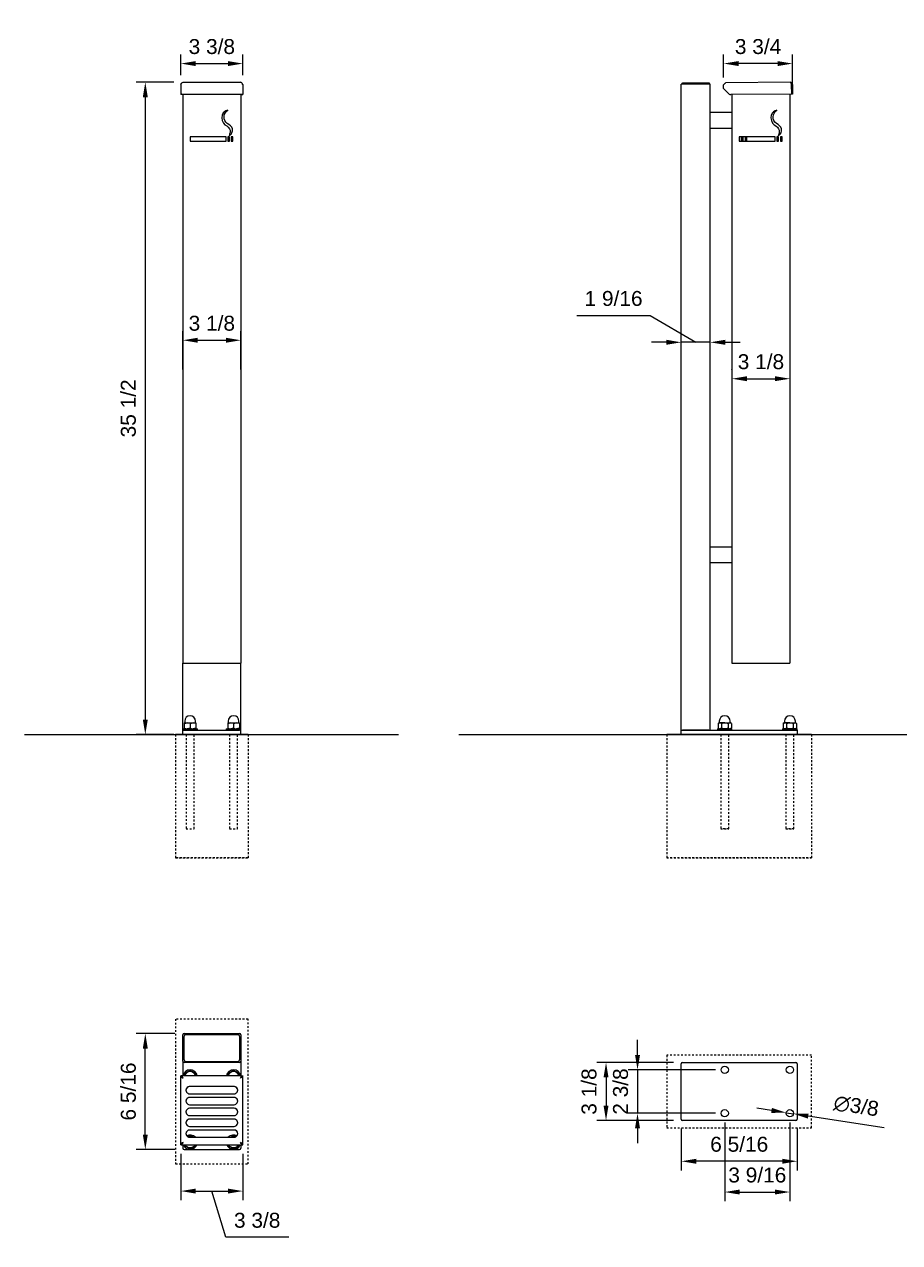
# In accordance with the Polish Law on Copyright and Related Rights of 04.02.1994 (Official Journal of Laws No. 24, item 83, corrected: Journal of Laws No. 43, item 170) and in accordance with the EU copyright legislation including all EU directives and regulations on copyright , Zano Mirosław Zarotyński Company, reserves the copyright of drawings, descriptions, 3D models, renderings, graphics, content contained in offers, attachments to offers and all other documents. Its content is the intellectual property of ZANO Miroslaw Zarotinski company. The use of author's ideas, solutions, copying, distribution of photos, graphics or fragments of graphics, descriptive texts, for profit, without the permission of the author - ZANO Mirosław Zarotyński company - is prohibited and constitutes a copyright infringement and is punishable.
# Model space of a CAD drawing. Header units: inches. Extents: x -4.4 to 79.8, y -3.2 to 63.
# Drawn here: x -4.4 to 43.2, y -3.2 to 63 of the extents above; entities that cross this region are included whole.
import ezdxf

# ---------------------------------------------------------------- set-up
doc = ezdxf.new("R2010")
doc.units = ezdxf.units.IN
doc.linetypes.add('HIDDEN', pattern=[1.905, 1.27, -0.635])
for name, color, linetype, lineweight in [('ZANO_R', 7, 'Continuous', 0), ('ZANO_R_przerywana', 250, 'HIDDEN', 0), ('ZANO_W', 1, 'Continuous', 0)]:
    doc.layers.add(name, color=color, linetype=linetype, lineweight=lineweight)
doc.styles.get("Standard").update_dxf_attribs({"font": 'arial.ttf'})
doc.dimstyles.new('amerykanie', dxfattribs={"dimtxt": 50, "dimasz": 50, "dimexe": 0.5, "dimexo": 0.5, "dimgap": 1, "dimtad": 1, "dimdec": 0, "dimzin": 0, "dimlunit": 5, "dimtxsty": 'Standard', "dimcen": 0.09, "dimclrd": 1, "dimclre": 1, "dimclrt": 1, "dimazin": 0, "dimtfac": 1, "dimtdec": 0, "dimtmove": 0, "dimatfit": 3, "dimfxl": 1, "dimtzin": 0, "dimarcsym": 1})

# ---------------------------------------------------------------- blocks, each defined once
blk = doc.blocks.new('*D362')
at = {"layer": 'ZANO_W', "color": 1, "lineweight": -2}
for p, q in [((33.687, 3.288), (33.687, -0.996)), ((37.232, 3.288), (37.232, -0.996)), ((34.499, -0.496), (36.419, -0.496))]:
    blk.add_line(p, q, dxfattribs=at)
at = {"layer": 'ZANO_W', "color": 1}
for points in [[(34.499, -0.361), (34.499, -0.631), (33.687, -0.496)], [(36.419, -0.631), (36.419, -0.361), (37.232, -0.496)]]:
    blk.add_solid(points, dxfattribs=at)
at = {"layer": 'ZANO_W', "color": 1, "insert": (35.459, 0.424), "char_height": 0.8125, "attachment_point": 5}
blk.add_mtext('3 9/16', dxfattribs=at)
blk = doc.blocks.new('*D363')
at = {"layer": 'ZANO_W', "color": 1, "lineweight": -2}
for p, q in [((3.789, 8.121), (1.676, 8.121)), ((2.176, 2.631), (2.176, 7.308)), ((3.789, 1.819), (1.676, 1.819))]:
    blk.add_line(p, q, dxfattribs=at)
at = {"layer": 'ZANO_W', "color": 1}
for points in [[(2.312, 7.308), (2.041, 7.308), (2.176, 8.121)], [(2.041, 2.631), (2.312, 2.631), (2.176, 1.819)]]:
    blk.add_solid(points, dxfattribs=at)
at = {"layer": 'ZANO_W', "color": 1, "insert": (1.256, 4.97), "char_height": 0.8125, "attachment_point": 5, "rotation": 90}
blk.add_mtext('6 5/16', dxfattribs=at)
blk = doc.blocks.new('*D364')
at = {"layer": 'ZANO_W', "color": 1, "lineweight": -2}
for p, q in [((4.11, 1.576), (4.11, -0.945)), ((7.478, 1.576), (7.478, -0.945)), ((4.923, -0.445), (6.665, -0.445)), ((6.547, -2.956), (5.794, -0.445)), ((9.974, -2.956), (6.547, -2.956))]:
    blk.add_line(p, q, dxfattribs=at)
at = {"layer": 'ZANO_W', "color": 1}
for points in [[(4.923, -0.309), (4.923, -0.58), (4.11, -0.445)], [(6.665, -0.58), (6.665, -0.309), (7.478, -0.445)]]:
    blk.add_solid(points, dxfattribs=at)
at = {"layer": 'ZANO_W', "color": 1, "insert": (8.261, -2.036), "char_height": 0.8125, "attachment_point": 5}
blk.add_mtext('3 3/8', dxfattribs=at)
blk = doc.blocks.new('*D365')
at = {"layer": 'ZANO_W', "color": 1, "lineweight": -2}
for p, q in [((3.728, 59.855), (1.676, 59.855)), ((2.176, 59.042), (2.176, 25.195)), ((3.719, 24.382), (1.676, 24.382))]:
    blk.add_line(p, q, dxfattribs=at)
at = {"layer": 'ZANO_W', "color": 1}
for points in [[(2.312, 59.042), (2.041, 59.042), (2.176, 59.855)], [(2.041, 25.195), (2.312, 25.195), (2.176, 24.382)]]:
    blk.add_solid(points, dxfattribs=at)
at = {"layer": 'ZANO_W', "color": 1, "insert": (1.256, 42.119), "char_height": 0.8125, "attachment_point": 5, "rotation": 90}
blk.add_mtext('35 1/2', dxfattribs=at)
blk = doc.blocks.new('*D366')
at = {"layer": 'ZANO_W', "color": 1, "lineweight": -2}
for p, q in [((4.219, 44.234), (4.219, 46.325)), ((5.031, 45.825), (6.557, 45.825)), ((7.369, 44.234), (7.369, 46.325))]:
    blk.add_line(p, q, dxfattribs=at)
at = {"layer": 'ZANO_W', "color": 1}
for points in [[(5.031, 45.96), (5.031, 45.689), (4.219, 45.825)], [(6.557, 45.689), (6.557, 45.96), (7.369, 45.825)]]:
    blk.add_solid(points, dxfattribs=at)
at = {"layer": 'ZANO_W', "color": 1, "insert": (5.794, 46.745), "char_height": 0.8125, "attachment_point": 5}
blk.add_mtext('3 1/8', dxfattribs=at)
blk = doc.blocks.new('*D367')
at = {"layer": 'ZANO_W', "color": 1, "lineweight": -2}
for p, q in [((4.11, 60.238), (4.11, 61.37)), ((7.478, 60.238), (7.478, 61.37)), ((4.923, 60.87), (6.665, 60.87))]:
    blk.add_line(p, q, dxfattribs=at)
at = {"layer": 'ZANO_W', "color": 1}
for points in [[(4.923, 61.006), (4.923, 60.735), (4.11, 60.87)], [(6.665, 60.735), (6.665, 61.006), (7.478, 60.87)]]:
    blk.add_solid(points, dxfattribs=at)
at = {"layer": 'ZANO_W', "color": 1, "insert": (5.794, 61.791), "char_height": 0.8125, "attachment_point": 5}
blk.add_mtext('3 3/8', dxfattribs=at)
blk = doc.blocks.new('*D368')
at = {"layer": 'ZANO_W', "color": 1, "lineweight": -2}
for p, q in [((31.324, 2.965), (31.324, 0.678)), ((37.626, 2.965), (37.626, 0.678)), ((36.813, 1.178), (32.136, 1.178))]:
    blk.add_line(p, q, dxfattribs=at)
at = {"layer": 'ZANO_W', "color": 1}
for points in [[(32.136, 1.313), (32.136, 1.042), (31.324, 1.178)], [(36.813, 1.042), (36.813, 1.313), (37.626, 1.178)]]:
    blk.add_solid(points, dxfattribs=at)
at = {"layer": 'ZANO_W', "color": 1, "insert": (34.475, 2.098), "char_height": 0.8125, "attachment_point": 5}
blk.add_mtext('6 5/16', dxfattribs=at)
blk = doc.blocks.new('*D369')
at = {"layer": 'ZANO_W', "color": 1, "lineweight": -2}
for p, q in [((28.944, 6.964), (28.944, 7.776)), ((33.187, 6.151), (28.444, 6.151)), ((28.944, 6.151), (28.944, 3.788)), ((33.187, 3.788), (28.444, 3.788)), ((28.944, 2.976), (28.944, 2.163))]:
    blk.add_line(p, q, dxfattribs=at)
at = {"layer": 'ZANO_W', "color": 1}
for points in [[(28.809, 6.964), (29.079, 6.964), (28.944, 6.151)], [(29.079, 2.976), (28.809, 2.976), (28.944, 3.788)]]:
    blk.add_solid(points, dxfattribs=at)
at = {"layer": 'ZANO_W', "color": 1, "insert": (28.024, 4.97), "char_height": 0.8125, "attachment_point": 5, "rotation": 90}
blk.add_mtext('2 3/8', dxfattribs=at)
blk = doc.blocks.new('*D370')
at = {"layer": 'ZANO_W', "color": 1, "lineweight": -2}
for p, q in [((30.895, 6.545), (26.731, 6.545)), ((27.231, 5.733), (27.231, 4.207)), ((30.895, 3.394), (26.731, 3.394))]:
    blk.add_line(p, q, dxfattribs=at)
at = {"layer": 'ZANO_W', "color": 1}
for points in [[(27.367, 5.733), (27.096, 5.733), (27.231, 6.545)], [(27.096, 4.207), (27.367, 4.207), (27.231, 3.394)]]:
    blk.add_solid(points, dxfattribs=at)
at = {"layer": 'ZANO_W', "color": 1, "insert": (26.311, 4.97), "char_height": 0.8125, "attachment_point": 5, "rotation": 90}
blk.add_mtext('3 1/8', dxfattribs=at)
blk = doc.blocks.new('*D371')
at = {"layer": 'ZANO_W', "color": 1, "lineweight": -2}
for p, q in [((34.081, 44.222), (34.081, 44.233)), ((34.893, 43.733), (36.419, 43.733)), ((37.232, 44.233), (37.232, 44.233))]:
    blk.add_line(p, q, dxfattribs=at)
at = {"layer": 'ZANO_W', "color": 1}
for points in [[(34.893, 43.869), (34.893, 43.598), (34.081, 43.733)], [(36.419, 43.598), (36.419, 43.869), (37.232, 43.733)]]:
    blk.add_solid(points, dxfattribs=at)
at = {"layer": 'ZANO_W', "color": 1, "insert": (35.656, 44.654), "char_height": 0.8125, "attachment_point": 5}
blk.add_mtext('3 1/8', dxfattribs=at)
blk = doc.blocks.new('*D372')
at = {"layer": 'ZANO_W', "color": 1, "lineweight": -2}
for p, q in [((25.651, 47.172), (29.631, 47.172)), ((29.631, 47.172), (32.112, 45.713)), ((30.511, 45.713), (29.699, 45.713)), ((31.324, 44.233), (31.324, 46.213)), ((32.899, 45.713), (31.324, 45.713)), ((32.899, 42.685), (32.899, 46.213)), ((33.712, 45.713), (34.524, 45.713))]:
    blk.add_line(p, q, dxfattribs=at)
at = {"layer": 'ZANO_W', "color": 1}
for points in [[(30.511, 45.578), (30.511, 45.849), (31.324, 45.713)], [(33.712, 45.849), (33.712, 45.578), (32.899, 45.713)]]:
    blk.add_solid(points, dxfattribs=at)
at = {"layer": 'ZANO_W', "color": 1, "insert": (27.641, 48.092), "char_height": 0.8125, "attachment_point": 5}
blk.add_mtext('1 9/16', dxfattribs=at)
blk = doc.blocks.new('*D373')
at = {"layer": 'ZANO_W', "color": 1, "lineweight": -2}
for p, q in [((33.628, 60.112), (33.628, 61.37)), ((37.373, 59.706), (37.373, 61.37)), ((36.56, 60.87), (34.44, 60.87))]:
    blk.add_line(p, q, dxfattribs=at)
at = {"layer": 'ZANO_W', "color": 1}
for points in [[(34.44, 61.006), (34.44, 60.735), (33.628, 60.87)], [(36.56, 60.735), (36.56, 61.006), (37.373, 60.87)]]:
    blk.add_solid(points, dxfattribs=at)
at = {"layer": 'ZANO_W', "color": 1, "insert": (35.5, 61.791), "char_height": 0.8125, "attachment_point": 5}
blk.add_mtext('3 3/4', dxfattribs=at)
blk = doc.blocks.new('*D374')
at = {"layer": 'ZANO_W', "color": 1, "lineweight": -2}
for p, q in [((36.234, 3.943), (35.431, 4.068)), ((37.037, 3.818), (37.426, 3.758)), ((42.357, 2.993), (38.229, 3.633))]:
    blk.add_line(p, q, dxfattribs=at)
at = {"layer": 'ZANO_W', "color": 1}
for points in [[(36.213, 3.809), (36.255, 4.077), (37.037, 3.818)], [(38.25, 3.767), (38.208, 3.5), (37.426, 3.758)]]:
    blk.add_solid(points, dxfattribs=at)
at = {"layer": 'ZANO_W', "color": 1, "insert": (40.838, 4.177), "char_height": 0.8125, "attachment_point": 5, "rotation": 351.17933}
blk.add_mtext('∅3/8', dxfattribs=at)

msp = doc.modelspace()

# ---------------------------------------------------------------- linework, layer by layer
at = {"layer": 'ZANO_R'}
for p, q in [((4.11025, 59.73762), (4.11025, 59.20593)), ((4.22841, 59.85491), (7.35959, 59.85491)), ((7.47775, 59.73762), (7.47775, 59.20593)), ((31.32384, 24.61878), (31.32384, 59.75103)), ((31.39473, 59.75103), (31.32384, 59.75103)), ((31.38292, 59.75103), (31.38292, 59.8298)), ((31.38292, 59.8298), (31.50107, 59.8298)), ((32.82838, 59.75103), (31.39473, 59.75103)), ((31.50107, 59.8298), (32.72204, 59.8298)), ((32.72204, 59.8298), (32.84019, 59.8298)), ((32.89927, 59.75103), (32.82838, 59.75103)), ((32.84019, 59.8298), (32.84019, 59.75103)), ((32.89927, 24.61878), (32.89927, 59.75103)), ((33.62864, 59.51312), (33.62719, 59.71004)), ((37.24973, 59.85491), (33.74448, 59.82907)), ((37.30574, 59.73716), (37.30966, 59.20546)), ((37.36875, 59.73762), (37.30968, 59.73719)), ((37.30968, 59.73719), (37.3136, 59.20549)), ((37.36875, 59.73762), (37.37267, 59.20593)), ((4.11025, 59.20593), (7.47775, 59.20593)), ((4.11025, 59.20593), (4.11025, 59.20549)), ((4.11025, 59.20549), (7.47775, 59.20549)), ((4.16933, 59.20546), (4.11025, 59.20546)), ((4.11025, 59.20546), (4.11025, 59.18118)), ((4.16933, 59.18118), (4.11025, 59.18118)), ((4.16933, 59.20546), (4.16933, 59.18118)), ((4.21856, 59.20549), (4.21856, 28.26198)), ((7.36943, 59.20549), (7.36943, 28.26198)), ((7.41867, 59.20546), (7.47775, 59.20546)), ((7.41867, 59.20546), (7.41867, 59.18118)), ((7.41867, 59.18118), (7.47775, 59.18118)), ((7.47775, 59.20593), (7.47775, 59.20549)), ((7.47775, 59.20546), (7.47775, 59.18118)), ((33.93102, 59.21517), (33.62864, 59.51312)), ((37.30966, 59.20546), (34.01482, 59.18118)), ((34.08085, 59.18166), (34.08085, 28.26198)), ((37.23172, 59.20489), (37.23172, 28.26198)), ((37.37267, 59.20593), (37.3136, 59.20549)), ((34.08081, 58.20122), (32.89926, 58.20122)), ((32.89926, 57.36232), (34.08081, 57.36232)), ((4.61242, 56.88667), (4.61242, 56.64936)), ((6.56596, 56.88667), (4.61242, 56.88667)), ((4.61242, 56.64936), (6.56596, 56.64936)), ((6.56596, 56.64936), (6.56596, 56.88667)), ((6.66049, 56.88667), (6.66049, 56.64936)), ((6.75501, 56.88667), (6.66049, 56.88667)), ((6.66049, 56.64936), (6.75501, 56.64936)), ((6.75501, 56.64936), (6.75501, 56.88667)), ((6.94407, 56.88667), (6.84954, 56.88667)), ((6.84954, 56.88667), (6.84954, 56.64936)), ((6.84954, 56.64936), (6.94407, 56.64936)), ((6.94407, 56.64936), (6.94407, 56.88667)), ((34.47471, 56.88667), (34.47471, 56.64936)), ((36.42825, 56.88667), (34.47471, 56.88667)), ((34.47471, 56.64936), (36.42825, 56.64936)), ((34.50622, 56.64936), (34.50622, 56.88667)), ((34.60075, 56.88667), (34.60075, 56.64936)), ((34.69527, 56.64936), (34.69527, 56.88667)), ((34.7898, 56.88667), (34.7898, 56.64936)), ((34.88432, 56.64936), (34.88432, 56.88667)), ((36.42825, 56.64936), (36.42825, 56.88667)), ((36.52278, 56.88667), (36.52278, 56.64936)), ((36.6173, 56.88667), (36.52278, 56.88667)), ((36.52278, 56.64936), (36.6173, 56.64936)), ((36.6173, 56.64936), (36.6173, 56.88667)), ((36.71183, 56.88667), (36.71183, 56.64936)), ((36.80636, 56.88667), (36.71183, 56.88667)), ((36.71183, 56.64936), (36.80636, 56.64936)), ((36.80636, 56.64936), (36.80636, 56.88667)), ((34.08081, 34.57016), (32.89926, 34.57016)), ((32.89926, 33.73126), (34.08081, 33.73126)), ((4.21856, 28.26198), (4.47063, 28.26198)), ((4.21856, 24.61878), (4.21856, 28.26198)), ((4.47063, 28.26198), (7.11736, 28.26198)), ((7.11736, 28.26198), (7.36943, 28.26198)), ((7.36943, 24.61878), (7.36943, 28.26198)), ((34.08085, 28.26198), (34.33292, 28.26198)), ((34.33292, 28.26198), (36.97965, 28.26198)), ((36.97965, 28.26198), (37.23172, 28.26198)), ((4.21856, 24.69756), (4.21856, 24.61878)), ((4.21856, 24.69756), (4.76281, 24.69756)), ((4.21856, 24.38247), (4.21856, 24.61878)), ((4.21856, 24.61878), (4.28946, 24.61878)), ((4.28946, 24.61878), (7.29854, 24.61878)), ((4.29733, 25.01264), (4.29733, 24.9845)), ((4.29733, 25.01264), (4.45488, 25.01264)), ((4.29733, 24.9845), (4.29733, 24.7257)), ((4.29733, 24.7257), (4.29733, 24.69756)), ((4.31703, 25.11111), (4.31703, 25.02249)), ((4.45488, 25.01264), (4.76996, 25.01264)), ((4.61242, 24.9845), (4.61242, 24.7257)), ((4.76281, 24.69756), (5.00628, 24.69756)), ((4.76996, 25.01264), (4.92751, 25.01264)), ((4.90781, 25.02249), (4.90781, 25.11111)), ((4.92751, 25.01264), (4.92751, 24.9845)), ((4.92751, 24.9845), (4.92751, 24.7257)), ((4.92751, 24.7257), (4.92751, 24.69756)), ((5.00628, 24.61878), (5.00628, 24.69756)), ((6.58172, 24.69756), (6.58172, 24.61878)), ((6.58172, 24.69756), (7.12597, 24.69756)), ((6.66049, 25.01264), (6.66049, 24.9845)), ((6.66049, 25.01264), (6.81803, 25.01264)), ((6.66049, 24.9845), (6.66049, 24.7257)), ((6.66049, 24.7257), (6.66049, 24.69756)), ((6.68018, 25.11111), (6.68018, 25.02249)), ((6.81803, 25.01264), (7.13312, 25.01264)), ((6.97558, 24.9845), (6.97558, 24.7257)), ((7.12597, 24.69756), (7.36943, 24.69756)), ((7.13312, 25.01264), (7.29066, 25.01264)), ((7.27097, 25.02249), (7.27097, 25.11111)), ((7.29066, 25.01264), (7.29066, 24.9845)), ((7.29066, 24.9845), (7.29066, 24.7257)), ((7.29066, 24.7257), (7.29066, 24.69756)), ((7.36943, 24.61878), (7.29854, 24.61878)), ((7.36943, 24.61878), (7.36943, 24.69756)), ((7.36943, 24.38247), (7.36943, 24.61878)), ((31.32384, 24.38247), (31.32384, 24.61878)), ((31.32384, 24.61878), (31.39473, 24.61878)), ((31.39473, 24.61878), (37.55469, 24.61878)), ((32.82838, 24.61878), (31.39473, 24.61878)), ((33.29313, 24.69756), (33.29313, 24.61878)), ((33.29313, 24.69756), (34.08085, 24.69756)), ((33.3719, 25.01264), (33.32316, 24.9845)), ((33.32316, 24.9845), (33.32316, 24.7257)), ((33.32316, 24.7257), (33.3719, 24.69756)), ((33.3719, 25.01264), (33.41412, 25.01264)), ((33.3916, 25.11111), (33.3916, 25.02249)), ((33.68699, 25.01264), (33.41412, 25.01264)), ((33.50508, 24.9845), (33.50508, 24.7257)), ((33.68699, 25.01264), (33.95987, 25.01264)), ((33.86891, 24.9845), (33.86891, 24.7257)), ((33.95987, 25.01264), (34.00208, 25.01264)), ((33.98239, 25.02249), (33.98239, 25.11111)), ((34.05082, 24.9845), (34.00208, 25.01264)), ((34.00208, 24.69756), (34.05082, 24.7257)), ((34.05082, 24.9845), (34.05082, 24.7257)), ((34.08085, 24.61878), (34.08085, 24.69756)), ((36.83787, 24.69756), (36.83787, 24.61878)), ((36.83787, 24.69756), (37.62558, 24.69756)), ((36.91664, 25.01264), (36.86789, 24.9845)), ((36.86789, 24.9845), (36.86789, 24.7257)), ((36.86789, 24.7257), (36.91664, 24.69756)), ((36.91664, 25.01264), (36.95885, 25.01264)), ((36.93633, 25.11111), (36.93633, 25.02249)), ((37.23172, 25.01264), (36.95885, 25.01264)), ((37.04981, 24.9845), (37.04981, 24.7257)), ((37.23172, 25.01264), (37.5046, 25.01264)), ((37.41364, 24.9845), (37.41364, 24.7257)), ((37.5046, 25.01264), (37.54681, 25.01264)), ((37.52712, 25.02249), (37.52712, 25.11111)), ((37.59556, 24.9845), (37.54681, 25.01264)), ((37.54681, 24.69756), (37.59556, 24.7257)), ((37.55469, 24.61878), (37.62558, 24.61878)), ((37.59556, 24.9845), (37.59556, 24.7257)), ((37.62558, 24.61878), (37.62558, 24.69756)), ((37.62558, 24.61878), (37.62558, 24.38247)), ((-4.40161, 24.38247), (15.93806, 24.38247)), ((3.8247, 24.38247), (7.76329, 24.38247)), ((7.76329, 24.38247), (3.8247, 24.38247)), ((4.3958, 24.38247), (4.82904, 24.38247)), ((4.3958, 24.38247), (4.82904, 24.38247)), ((6.75895, 24.38247), (7.1922, 24.38247)), ((6.75895, 24.38247), (7.1922, 24.38247)), ((19.2314, 24.38247), (47.37046, 24.38247)), ((30.53612, 24.38247), (38.4133, 24.38247)), ((38.4133, 24.38247), (30.53612, 24.38247)), ((33.90361, 24.38247), (33.47037, 24.38247)), ((33.90361, 24.38247), (33.47037, 24.38247)), ((37.44835, 24.38247), (37.0151, 24.38247)), ((37.44835, 24.38247), (37.0151, 24.38247)), ((4.21856, 6.61619), (4.21856, 8.04983)), ((4.28946, 8.12073), (7.29854, 8.12073)), ((7.1922, 8.06165), (4.3958, 8.06165)), ((7.36943, 8.04983), (7.36943, 6.61619)), ((4.27764, 7.94349), (4.27764, 6.72253)), ((7.31036, 6.72253), (7.31036, 7.94349)), ((4.21856, 6.61619), (4.21856, 5.81737)), ((7.29854, 6.54529), (4.28946, 6.54529)), ((4.3958, 6.60437), (7.1922, 6.60437)), ((7.36943, 6.61619), (7.36943, 5.81737)), ((31.32384, 3.46531), (31.32384, 6.4744)), ((31.39473, 6.54529), (37.55469, 6.54529)), ((37.62558, 6.4744), (37.62558, 3.46531)), ((4.11025, 2.13883), (4.11025, 5.81737)), ((4.16933, 5.81737), (4.11025, 5.81737)), ((7.41473, 5.81737), (4.17327, 5.81737)), ((4.17327, 5.79165), (4.17327, 5.81737)), ((4.22841, 5.69965), (4.22841, 5.70009)), ((4.29733, 5.93949), (4.29733, 5.81737)), ((4.92751, 5.93949), (4.92751, 5.81737)), ((6.66049, 5.93949), (6.66049, 5.81737)), ((7.29066, 5.93949), (7.29066, 5.81737)), ((7.35959, 5.69965), (7.35959, 5.70009)), ((7.41473, 5.79165), (7.41473, 5.81737)), ((7.41867, 5.81737), (7.47775, 5.81737)), ((7.47775, 2.13883), (7.47775, 5.81737)), ((7.02656, 5.23768), (4.56143, 5.23768)), ((7.00511, 5.23929), (4.58288, 5.23929)), ((7.00511, 5.23885), (4.58288, 5.23885)), ((4.58288, 4.84544), (7.00511, 4.84544)), ((7.00511, 4.64851), (4.58288, 4.64851)), ((7.00511, 4.64808), (4.58288, 4.64808)), ((4.58288, 4.25466), (7.00511, 4.25466)), ((7.00511, 4.05774), (4.58288, 4.05774)), ((7.00511, 4.0573), (4.58288, 4.0573)), ((4.58288, 3.66389), (7.00511, 3.66389)), ((7.00511, 3.46697), (4.58288, 3.46697)), ((7.00511, 3.46653), (4.58288, 3.46653)), ((37.55469, 3.39442), (31.39473, 3.39442)), ((4.58288, 3.07312), (7.00511, 3.07312)), ((7.00511, 2.87619), (4.58288, 2.87619)), ((7.00511, 2.87576), (4.58288, 2.87576)), ((4.12857, 2.13883), (4.11025, 2.13883)), ((4.11025, 2.07581), (4.11025, 2.13489)), ((4.11025, 2.07581), (7.47775, 2.07581)), ((4.11025, 2.07189), (7.47775, 2.07189)), ((4.21856, 2.07189), (4.21856, 1.88988)), ((4.29733, 2.07189), (4.29733, 2.03092)), ((4.58288, 2.48235), (7.00511, 2.48235)), ((4.77566, 2.48235), (4.76996, 2.48571)), ((4.92751, 2.07189), (4.92751, 2.03092)), ((6.66049, 2.07189), (6.66049, 2.03092)), ((6.81234, 2.48235), (6.81803, 2.48571)), ((7.29066, 2.07189), (7.29066, 2.03092)), ((7.36943, 2.07189), (7.36943, 1.88988)), ((7.45943, 2.13883), (7.47775, 2.13883)), ((7.47775, 2.07581), (7.47775, 2.13489)), ((4.28946, 1.81898), (7.29854, 1.81898))]:
    msp.add_line(p, q, dxfattribs=at)
at = {"layer": 'ZANO_R', "flags": 128}
for points in [[(4.11025, 59.73762), (4.14034, 59.78357), (4.17047, 59.82216), (4.20059, 59.84723), (4.22841, 59.85491)], [(7.47775, 59.73762), (7.44765, 59.78357), (7.41753, 59.82216), (7.38741, 59.84723), (7.35959, 59.85491)], [(33.62719, 59.71004), (33.6564, 59.75548), (33.68565, 59.79403), (33.715, 59.81986), (33.74448, 59.82907)], [(37.24973, 59.85491), (37.26358, 59.84602), (37.27755, 59.8205), (37.29162, 59.78227), (37.30574, 59.73716)], [(37.30968, 59.73719), (37.30083, 59.76786), (37.29424, 59.77389)], [(6.65722, 58.32913), (6.56135, 58.30133), (6.48111, 58.25264), (6.41758, 58.18648), (6.35595, 58.06201), (6.33788, 57.9176), (6.36267, 57.7689), (6.42222, 57.63853), (6.50708, 57.546), (6.60251, 57.47782), (6.69102, 57.40342), (6.75434, 57.31443), (6.78418, 57.24652), (6.7913, 57.1961), (6.78886, 57.16288), (6.78471, 57.1309), (6.77665, 57.09222), (6.76005, 57.03779), (6.73026, 56.9586)], [(6.73026, 56.9586), (6.79529, 56.99014), (6.84727, 57.0388), (6.88572, 57.1), (6.91694, 57.20533), (6.91499, 57.31313), (6.87833, 57.40814), (6.81103, 57.48418), (6.72576, 57.54912), (6.63595, 57.61199), (6.55499, 57.68184), (6.49593, 57.7673), (6.46408, 57.86825), (6.45712, 57.976), (6.47309, 58.08221), (6.51173, 58.18052), (6.5731, 58.26485), (6.65722, 58.32913)], [(36.51951, 58.32913), (36.42364, 58.30133), (36.3434, 58.25264), (36.27987, 58.18648), (36.21824, 58.06201), (36.20017, 57.9176), (36.22496, 57.7689), (36.28451, 57.63853), (36.36937, 57.546), (36.4648, 57.47782), (36.55331, 57.40342), (36.61663, 57.31443), (36.64647, 57.24652), (36.65359, 57.1961), (36.65115, 57.16288), (36.647, 57.1309), (36.63894, 57.09222), (36.62234, 57.03779), (36.59255, 56.9586)], [(36.59255, 56.9586), (36.65758, 56.99014), (36.70956, 57.0388), (36.74801, 57.1), (36.77923, 57.20533), (36.77728, 57.31313), (36.74062, 57.40814), (36.67332, 57.48418), (36.58805, 57.54912), (36.49824, 57.61199), (36.41728, 57.68184), (36.35822, 57.7673), (36.32637, 57.86825), (36.31941, 57.976), (36.33538, 58.08221), (36.37402, 58.18052), (36.43539, 58.26485), (36.51951, 58.32913)], [(4.29733, 24.9845), (4.37452, 25.00492), (4.45488, 25.01264)], [(4.61242, 24.7257), (4.53523, 24.70528), (4.45488, 24.69756)], [(4.61242, 24.9845), (4.6896, 25.00492), (4.76996, 25.01264)], [(4.92751, 24.7257), (4.85032, 24.70528), (4.76996, 24.69756)], [(6.66049, 24.9845), (6.73767, 25.00492), (6.81803, 25.01264)], [(6.97558, 24.7257), (6.89839, 24.70528), (6.81803, 24.69756)], [(6.97558, 24.9845), (7.05276, 25.00492), (7.13312, 25.01264)], [(7.29066, 24.7257), (7.21348, 24.70528), (7.13312, 24.69756)], [(33.32316, 24.9845), (33.36772, 25.00492), (33.41412, 25.01264)], [(33.50508, 24.7257), (33.46051, 24.70528), (33.41412, 24.69756)], [(33.50508, 24.9845), (33.64017, 25.01065), (33.68699, 25.01264)], [(33.68699, 24.69756), (33.64017, 24.69955), (33.50508, 24.7257)], [(33.68699, 25.01264), (33.82624, 24.99567), (33.86891, 24.9845)], [(33.86891, 24.7257), (33.82624, 24.71453), (33.68699, 24.69756)], [(33.86891, 24.9845), (33.91347, 25.00492), (33.95987, 25.01264)], [(34.05082, 24.7257), (34.00626, 24.70528), (33.95987, 24.69756)], [(36.86789, 24.9845), (36.91246, 25.00492), (36.95885, 25.01264)], [(37.04981, 24.7257), (37.00525, 24.70528), (36.95885, 24.69756)], [(37.04981, 24.9845), (37.1849, 25.01065), (37.23172, 25.01264)], [(37.23172, 24.69756), (37.1849, 24.69955), (37.04981, 24.7257)], [(37.23172, 25.01264), (37.37097, 24.99567), (37.41364, 24.9845)], [(37.41364, 24.7257), (37.37097, 24.71453), (37.23172, 24.69756)], [(37.41364, 24.9845), (37.4582, 25.00492), (37.5046, 25.01264)], [(37.59556, 24.7257), (37.55099, 24.70528), (37.5046, 24.69756)], [(4.45488, 6.03045), (4.44367, 6.02398), (4.37039, 5.98167), (4.29733, 5.93949)], [(4.61242, 6.1214), (4.53523, 6.07684), (4.45488, 6.03045)], [(4.76996, 6.03045), (4.75876, 6.03691), (4.68547, 6.07923), (4.61242, 6.1214)], [(4.92751, 5.93949), (4.85032, 5.98405), (4.76996, 6.03045)], [(6.81803, 6.03045), (6.80683, 6.02398), (6.73354, 5.98167), (6.66049, 5.93949)], [(6.97558, 6.1214), (6.89839, 6.07684), (6.81803, 6.03045)], [(7.13312, 6.03045), (7.12192, 6.03691), (7.04863, 6.07923), (6.97558, 6.1214)], [(7.29066, 5.93949), (7.21348, 5.98405), (7.13312, 6.03045)], [(4.11025, 5.81737), (4.11924, 5.78817), (4.14486, 5.75891), (4.18319, 5.72956), (4.22841, 5.70009)], [(4.22841, 5.70009), (4.21605, 5.74077), (4.20369, 5.77636), (4.19134, 5.80249), (4.17898, 5.81595), (4.17327, 5.81737)], [(7.47775, 5.81737), (7.46875, 5.78817), (7.44314, 5.75891), (7.4048, 5.72956), (7.35959, 5.70009)], [(7.35959, 5.70009), (7.37194, 5.74077), (7.3843, 5.77636), (7.39666, 5.80249), (7.40902, 5.81595), (7.41473, 5.81737)], [(4.11025, 2.07581), (4.14034, 2.08548), (4.17047, 2.11232), (4.20059, 2.15207), (4.22841, 2.19484)], [(4.22841, 2.19484), (4.18319, 2.18099), (4.14486, 2.16701), (4.11924, 2.15294), (4.11025, 2.13883)], [(4.29733, 2.03092), (4.37452, 1.98636), (4.45488, 1.93997)], [(4.61242, 2.57667), (4.53523, 2.53211), (4.49235, 2.50735)], [(4.76996, 2.48571), (4.75876, 2.49218), (4.68547, 2.53449), (4.61242, 2.57667)], [(4.76996, 1.93997), (4.78117, 1.94643), (4.85445, 1.98875), (4.92751, 2.03092)], [(6.66049, 2.03092), (6.73767, 1.98636), (6.81803, 1.93997)], [(6.97558, 2.57667), (6.89839, 2.53211), (6.81803, 2.48571)], [(7.09564, 2.50735), (7.04863, 2.53449), (6.97558, 2.57667)], [(7.13312, 1.93997), (7.14432, 1.94643), (7.21761, 1.98875), (7.29066, 2.03092)], [(7.47775, 2.07581), (7.44765, 2.08548), (7.41753, 2.11232), (7.38741, 2.15207), (7.35959, 2.19484)], [(7.35959, 2.19484), (7.4048, 2.18099), (7.44314, 2.16701), (7.46875, 2.15294), (7.47775, 2.13883)], [(4.45488, 1.93997), (4.46608, 1.9335), (4.53936, 1.89119), (4.61242, 1.84901)], [(4.61242, 1.84901), (4.6896, 1.89357), (4.76996, 1.93997)], [(6.81803, 1.93997), (6.82923, 1.9335), (6.90252, 1.89119), (6.97558, 1.84901)], [(6.97558, 1.84901), (7.05276, 1.89357), (7.13312, 1.93997)]]:
    msp.add_lwpolyline(points, dxfattribs=at)
at = {"layer": 'ZANO_R'}
for centre in [(33.68699, 6.15143), (37.23172, 6.15143), (33.68699, 3.78828), (37.23172, 3.78828)]:
    msp.add_circle(centre, 0.19693, dxfattribs=at)
for centre, radius, start, end in [((37.2506, 59.73675), 0.11816, 0.4227856, 90.4210293), ((34.01395, 59.29933), 0.11816, 225.4223548, 270.4223548), ((4.61242, 25.11111), 0.29539, 0, 180), ((6.97558, 25.11111), 0.29539, 0, 180), ((33.68699, 25.11111), 0.29539, 90, 180), ((33.68699, 25.11111), 0.29539, 0, 90), ((37.23172, 25.11111), 0.29539, 90, 180), ((37.23172, 25.11111), 0.29539, 0, 90), ((4.4589, 25.17515), 0.47761, 250.2271011, 269.516726), ((4.30718, 25.02249), 0.00985, 270, 0), ((4.45085, 24.53504), 0.47762, 70.227202, 89.5166269), ((4.77399, 25.17515), 0.47761, 250.227116, 269.5167203), ((4.76593, 24.53504), 0.47762, 70.2272025, 89.5166172), ((4.91766, 25.02249), 0.00985, 180, 270), ((6.82206, 25.17515), 0.47761, 250.2271156, 269.51673), ((6.67033, 25.02249), 0.00985, 270, 0), ((6.814, 24.53504), 0.47762, 70.2272029, 89.5166076), ((7.13715, 25.17515), 0.47761, 250.2271151, 269.5167397), ((7.12909, 24.53505), 0.47761, 70.2271881, 89.5166132), ((7.28082, 25.02249), 0.00985, 180, 270), ((33.41788, 24.87076), 0.17325, 236.8584139, 268.7573323), ((33.38175, 25.02249), 0.00985, 270, 0), ((33.41036, 24.83944), 0.17325, 56.8586461, 88.7570579), ((33.96362, 24.87076), 0.17325, 236.8585038, 268.7571902), ((33.95611, 24.83944), 0.17325, 56.8586422, 88.757114), ((33.99223, 25.02249), 0.00985, 180, 270), ((36.96261, 24.87076), 0.17325, 236.8584881, 268.7574147), ((36.92648, 25.02249), 0.00985, 270, 0), ((36.95509, 24.83944), 0.17325, 56.85865, 88.7570018), ((37.50836, 24.87076), 0.17325, 236.8585038, 268.7571902), ((37.50084, 24.83944), 0.17325, 56.8586344, 88.7572263), ((37.53697, 25.02249), 0.00985, 180, 270), ((4.28946, 8.04983), 0.07089, 90, 180), ((4.3958, 7.94349), 0.11816, 90, 180), ((7.1922, 7.94349), 0.11816, 0, 90), ((7.29854, 8.04983), 0.07089, 0, 90), ((4.3958, 6.72253), 0.11816, 180, 270), ((7.1922, 6.72253), 0.11816, 270, 0), ((4.28946, 6.61619), 0.07089, 180, 270), ((4.61242, 5.75757), 0.39386, 8.7328715, 171.2671285), ((4.61242, 5.75757), 0.31509, 120, 169.0597692), ((4.61242, 5.75757), 0.29539, 11.679517, 168.320483), ((4.61242, 5.75757), 0.31509, 60, 120), ((4.61242, 5.75757), 0.31509, 10.9402308, 60), ((6.97558, 5.75757), 0.39386, 8.7328715, 171.2671285), ((6.97558, 5.75757), 0.31509, 120, 169.0597692), ((6.97558, 5.75757), 0.29539, 11.679517, 168.320483), ((6.97558, 5.75757), 0.31509, 60, 120), ((6.97558, 5.75757), 0.31509, 10.9402308, 60), ((7.29854, 6.61619), 0.07089, 270, 0), ((31.39473, 6.4744), 0.07089, 90, 180), ((37.55469, 6.4744), 0.07089, 0, 90), ((4.37556, 5.84719), 0.20837, 188.2262321, 225.0746196), ((4.08532, 5.63323), 0.15776, 24.9011804, 46.7009554), ((7.21244, 5.84719), 0.20837, 314.9253804, 351.7737679), ((7.50268, 5.63323), 0.15776, 133.2990446, 155.0988196), ((4.58288, 5.04236), 0.19692, 89.9987889, 270.0012111), ((4.58288, 5.04192), 0.19693, 89.9991864, 179.9992127), ((4.58288, 4.45159), 0.19692, 89.9988365, 270.0011635), ((4.58288, 4.45115), 0.19693, 89.9992318, 179.9991674), ((7.00512, 5.04236), 0.19692, 269.9987889, 90.0012111), ((7.00512, 5.04192), 0.19693, 0.0007873, 90.0008136), ((7.00512, 4.45159), 0.19692, 269.9988365, 90.0011635), ((7.00512, 4.45115), 0.19693, 0.0008326, 90.0007682), ((4.58288, 3.86082), 0.19692, 89.9988365, 270.0011635), ((4.58288, 3.86038), 0.19693, 89.9992318, 179.9991674), ((7.00512, 3.86082), 0.19692, 269.9988365, 90.0011635), ((7.00512, 3.86038), 0.19693, 0.0008326, 90.0007682), ((4.58288, 3.27004), 0.19692, 89.9988842, 270.0011158), ((4.58288, 3.26961), 0.19693, 89.9992318, 179.9992527), ((7.00512, 3.27004), 0.19692, 269.9988842, 90.0011158), ((7.00512, 3.26961), 0.19693, 0.0007473, 90.0007682), ((31.39473, 3.46531), 0.07089, 180, 270), ((37.55469, 3.46531), 0.07089, 270, 0), ((4.58288, 2.67927), 0.19692, 89.9987848, 270.0012152), ((4.58288, 2.67883), 0.19693, 89.9990426, 179.9993566), ((7.00512, 2.67927), 0.19692, 269.9987848, 90.0012152), ((7.00512, 2.67883), 0.19693, 0.0006434, 90.0009574), ((4.07789, 2.34618), 0.21375, 278.7059116, 314.7600265), ((4.30371, 2.03866), 0.17299, 115.8054274, 135.1087017), ((4.61242, 2.21284), 0.39386, 200.9691602, 292.4482808), ((4.61242, 2.21284), 0.31509, 206.5726196, 240), ((4.61242, 2.21284), 0.29539, 208.4996803, 331.5003197), ((4.61242, 2.21284), 0.39386, 43.1781813, 118.2097635), ((4.61242, 2.21284), 0.31509, 60, 112.3501752), ((4.61242, 2.21284), 0.29539, 65.8334499, 108.4603824), ((4.61242, 2.21284), 0.39386, 292.4482808, 339.0308398), ((4.61242, 2.21284), 0.31509, 300, 333.4273804), ((6.97558, 2.21284), 0.39386, 200.9691602, 292.4482808), ((6.97558, 2.21284), 0.39386, 61.7902365, 136.8218187), ((6.97558, 2.21284), 0.31509, 206.5726196, 240), ((6.97558, 2.21284), 0.29539, 208.4996803, 331.5003197), ((6.97558, 2.21284), 0.31509, 67.6498248, 120), ((6.97558, 2.21284), 0.29539, 71.5396176, 114.1665501), ((6.97558, 2.21284), 0.39386, 292.4482808, 339.0308398), ((6.97558, 2.21284), 0.31509, 300, 333.4273804), ((7.5101, 2.34618), 0.21375, 225.2399735, 261.2940884), ((7.28428, 2.03866), 0.17299, 44.8912983, 64.1945726), ((4.28946, 1.88988), 0.07089, 180, 270), ((4.61242, 2.21284), 0.31509, 240, 300), ((6.97558, 2.21284), 0.31509, 240, 300), ((7.29854, 1.88988), 0.07089, 270, 0)]:
    msp.add_arc(centre, radius, start, end, dxfattribs=at)
at = {"layer": 'ZANO_R_przerywana', "ltscale": 0.05}
for p, q in [((3.8247, 24.38247), (3.8247, 17.68686)), ((3.8247, 24.38247), (3.8247, 17.68686)), ((4.3958, 24.38247), (4.3958, 19.2623)), ((4.82904, 19.2623), (4.82904, 24.38247)), ((6.75895, 24.38247), (6.75895, 19.2623)), ((7.1922, 19.2623), (7.1922, 24.38247)), ((7.76329, 24.38247), (7.76329, 17.68686)), ((7.76329, 24.38247), (7.76329, 17.68686)), ((30.53612, 24.38247), (30.53612, 17.68686)), ((30.53612, 24.38247), (30.53612, 17.68686)), ((33.47037, 24.38247), (33.47037, 19.2623)), ((33.90361, 19.2623), (33.90361, 24.38247)), ((37.0151, 24.38247), (37.0151, 19.2623)), ((37.44835, 19.2623), (37.44835, 24.38247)), ((38.4133, 24.38247), (38.4133, 17.68686)), ((38.4133, 24.38247), (38.4133, 17.68686)), ((4.3958, 19.2623), (4.82904, 19.2623)), ((4.3958, 19.2623), (4.82904, 19.2623)), ((6.75895, 19.2623), (7.1922, 19.2623)), ((6.75895, 19.2623), (7.1922, 19.2623)), ((33.47037, 19.2623), (33.90361, 19.2623)), ((33.90361, 19.2623), (33.47037, 19.2623)), ((37.0151, 19.2623), (37.44835, 19.2623)), ((37.44835, 19.2623), (37.0151, 19.2623)), ((3.8247, 17.68686), (7.76329, 17.68686)), ((7.76329, 17.68686), (3.8247, 17.68686)), ((30.53612, 17.68686), (38.4133, 17.68686)), ((38.4133, 17.68686), (30.53612, 17.68686)), ((7.76329, 8.90845), (3.8247, 8.90845)), ((3.8247, 8.90845), (3.8247, 1.03126)), ((7.76329, 1.03126), (7.76329, 8.90845)), ((30.53612, 6.93915), (30.53612, 3.00056)), ((38.4133, 6.93915), (30.53612, 6.93915)), ((38.4133, 3.00056), (38.4133, 6.93915)), ((30.53612, 3.00056), (38.4133, 3.00056)), ((3.8247, 1.03126), (7.76329, 1.03126))]:
    msp.add_line(p, q, dxfattribs=at)

# ---------------------------------------------------------------- dimensions: what is measured, and where the dimension line sits
at = {"layer": 'ZANO_W'}
for base, p1, p2, picture, middle in [((7.47775, 60.87045), (4.11025, 59.73762), (7.47775, 59.73762), '*D367', (5.794, 60.87045)), ((31.32384, 45.71349), (32.89927, 42.18491), (31.32384, 43.73343), '*D372', (29.13143, 47.17163)), ((7.36943, 45.8245), (4.21856, 43.73374), (7.36943, 43.73374), '*D366', (5.794, 45.8245)), ((37.23172, 43.73343), (34.08085, 43.72182), (37.23172, 43.73343), '*D371', (35.65629, 43.73343))]:
    dim = msp.add_linear_dim(base=base, p1=p1, p2=p2, dimstyle='amerykanie', override={"dimtxt": 0.8125, "dimasz": 0.8125, "dimgap": 0.5, "dimdec": 4, "dimaunit": 1, "dimadec": 1, "dimtdec": 4, "dimtmove": 1, "dimfrac": 2}, dxfattribs=at)
    dim.commit()
    dim.dimension.update_dxf_attribs({"geometry": picture, "text_midpoint": middle, "dimtype": 160})
for base, p1, p2, picture, middle in [((33.627919, 60.870448), (37.372673, 59.205928), (33.627919, 59.61158), '*D373', (35.500296, 61.790831)), ((7.47775, -0.44483), (4.11025, 2.07581), (7.47775, 2.07581), '*D364', (7.04734, -2.0356))]:
    dim = msp.add_linear_dim(base=base, p1=p1, p2=p2, dimstyle='amerykanie', override={"dimtxt": 0.8125, "dimasz": 0.8125, "dimgap": 0.5, "dimdec": 4, "dimaunit": 1, "dimadec": 1, "dimtdec": 4, "dimtmove": 1, "dimfrac": 2}, dxfattribs=at)
    dim.commit()
    dim.dimension.update_dxf_attribs({"geometry": picture, "text_midpoint": middle})
for base, p1, p2, angle, picture, middle in [((2.17641, 24.38247), (4.22841, 59.85491), (4.21856, 24.38247), 90, '*D365', (1.25603, 42.11869)), ((2.176414, 8.120729), (4.289455, 1.818981), (4.289455, 8.120729), 90, '*D363', (1.256308, 4.969855)), ((31.32384, 1.17755), (37.62558, 3.46531), (31.32384, 3.46531), 180, '*D368', (34.47471, 2.09766))]:
    dim = msp.add_linear_dim(base=base, p1=p1, p2=p2, angle=angle, dimstyle='amerykanie', override={"dimtxt": 0.8125, "dimasz": 0.8125, "dimgap": 0.5, "dimdec": 4, "dimaunit": 1, "dimadec": 1, "dimtdec": 4, "dimtmove": 1, "dimfrac": 2}, dxfattribs=at)
    dim.commit()
    dim.dimension.update_dxf_attribs({"geometry": picture, "text_midpoint": middle})
for base, p1, p2, angle, picture, middle in [((28.944003, 3.788277), (33.686992, 6.151432), (33.686992, 3.788277), 90, '*D369', (28.944003, 4.969855)), ((27.2312, 3.39442), (31.39473, 6.54529), (31.39473, 3.39442), 90, '*D370', (27.2312, 4.96985)), ((37.23172, -0.49594), (33.68699, 3.78828), (37.23172, 3.78828), 180, '*D362', (35.45936, -0.49594))]:
    dim = msp.add_linear_dim(base=base, p1=p1, p2=p2, angle=angle, dimstyle='amerykanie', override={"dimtxt": 0.8125, "dimasz": 0.8125, "dimgap": 0.5, "dimdec": 4, "dimaunit": 1, "dimadec": 1, "dimtdec": 4, "dimtmove": 1, "dimfrac": 2}, dxfattribs=at)
    dim.commit()
    dim.dimension.update_dxf_attribs({"geometry": picture, "text_midpoint": middle, "dimtype": 160})
dim = msp.add_diameter_dim_2p(p1=(37.03712, 3.81847), p2=(37.42633, 3.75808), dimstyle='amerykanie', override={"dimtxt": 0.8125, "dimasz": 0.8125, "dimgap": 0.5, "dimdec": 4, "dimaunit": 1, "dimadec": 1, "dimtdec": 4, "dimtmove": 1, "dimfrac": 2}, dxfattribs=at)
dim.commit()
dim.dimension.update_dxf_attribs({"geometry": '*D374', "text_midpoint": (40.83842, 4.17738)})

doc.saveas('drawing.dxf')
